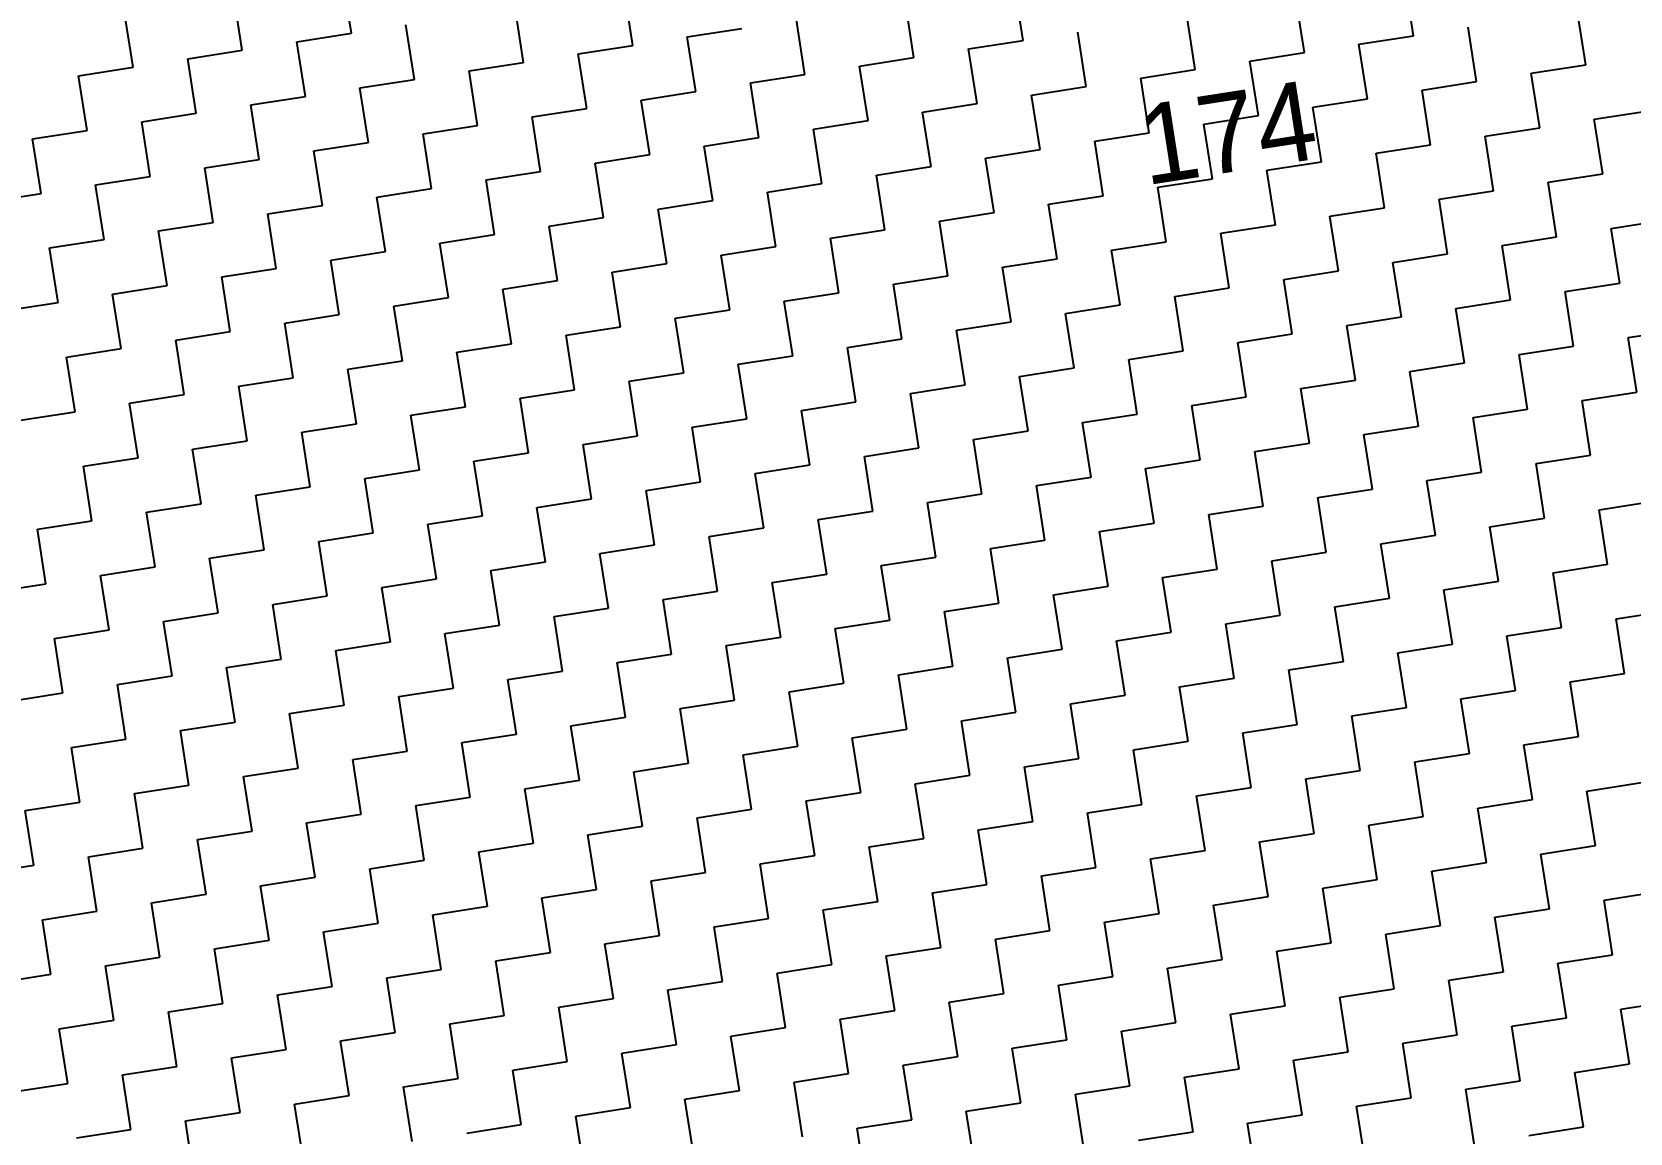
# Model space of a CAD drawing. Header units: metres. Extents: x 288492 to 290465, y 1999120 to 2001541.
# Drawn here: x 289781.5 to 289925, y 1999810.6 to 1999909.5 of the extents above; entities that cross this region are included whole.
import ezdxf
from ezdxf.enums import TextEntityAlignment as Align

# ---------------------------------------------------------------- set-up
doc = ezdxf.new("R2010")
doc.units = ezdxf.units.M
doc.header["$MEASUREMENT"] = 0
doc.layers.add('POLY_HATCH', color=12, linetype='Continuous')
doc.layers.add('TEXT_PARCEL', color=7, linetype='Continuous')
doc.styles.add('TEXT_MAP', font='KRDEV050.TTF')

# ---------------------------------------------------------------- blocks, each defined once
blk = doc.blocks.new('25')
at = {"layer": 'POLY_HATCH', "linetype": 'Continuous'}
for p, q in [((289825.68, 1999875.64), (289824.91, 1999880.7)), ((289851.73, 1999874.42), (289850.96, 1999879.48)), ((289887.89, 1999874.73), (289887.12, 1999879.79)), ((289924.05, 1999875.04), (289923.28, 1999880.1)), ((289815.56, 1999874.11), (289814.8, 1999879.17)), ((289877.77, 1999873.2), (289877.01, 1999878.26)), ((289913.94, 1999873.51), (289913.17, 1999878.57)), ((289805.45, 1999872.58), (289804.68, 1999877.63)), ((289841.61, 1999872.89), (289840.85, 1999877.94)), ((289867.66, 1999871.67), (289866.89, 1999876.72)), ((289903.82, 1999871.98), (289903.06, 1999877.03)), ((289939.99, 1999872.29), (289939.22, 1999877.35)), ((289820.62, 1999874.88), (289825.68, 1999875.64)), ((289831.5, 1999871.35), (289830.73, 1999876.41)), ((289856.78, 1999875.19), (289861.84, 1999875.95)), ((289857.55, 1999870.13), (289856.78, 1999875.19)), ((289893.71, 1999870.44), (289892.94, 1999875.5)), ((289918.99, 1999874.28), (289924.05, 1999875.04)), ((289929.87, 1999870.76), (289929.11, 1999875.81)), ((289810.51, 1999873.34), (289815.56, 1999874.11)), ((289821.39, 1999869.82), (289820.62, 1999874.88)), ((289846.67, 1999873.65), (289851.73, 1999874.42)), ((289847.44, 1999868.6), (289846.67, 1999873.65)), ((289882.83, 1999873.97), (289887.89, 1999874.73)), ((289883.6, 1999868.91), (289882.83, 1999873.97)), ((289919.76, 1999869.22), (289918.99, 1999874.28)), ((289800.39, 1999871.81), (289805.45, 1999872.58)), ((289811.27, 1999868.29), (289810.51, 1999873.34)), ((289836.56, 1999872.12), (289841.61, 1999872.89)), ((289837.32, 1999867.06), (289836.56, 1999872.12)), ((289872.72, 1999872.43), (289877.77, 1999873.2)), ((289873.49, 1999867.38), (289872.72, 1999872.43)), ((289908.88, 1999872.74), (289913.94, 1999873.51)), ((289909.65, 1999867.69), (289908.88, 1999872.74)), ((289934.93, 1999871.52), (289939.99, 1999872.29)), ((289801.16, 1999866.75), (289800.39, 1999871.81)), ((289826.44, 1999870.59), (289831.5, 1999871.35)), ((289827.21, 1999865.53), (289826.44, 1999870.59)), ((289862.61, 1999870.9), (289867.66, 1999871.67)), ((289863.37, 1999865.84), (289862.61, 1999870.9)), ((289898.77, 1999871.21), (289903.82, 1999871.98)), ((289899.53, 1999866.15), (289898.77, 1999871.21)), ((289924.82, 1999869.99), (289929.87, 1999870.76)), ((289935.7, 1999866.47), (289934.93, 1999871.52)), ((289816.33, 1999869.05), (289821.39, 1999869.82)), ((289852.49, 1999869.36), (289857.55, 1999870.13)), ((289853.26, 1999864.31), (289852.49, 1999869.36)), ((289888.65, 1999869.68), (289893.71, 1999870.44)), ((289889.42, 1999864.62), (289888.65, 1999869.68)), ((289914.7, 1999868.45), (289919.76, 1999869.22)), ((289925.58, 1999864.93), (289924.82, 1999869.99)), ((289806.22, 1999867.52), (289811.27, 1999868.29)), ((289817.1, 1999864), (289816.33, 1999869.05)), ((289842.38, 1999867.83), (289847.44, 1999868.6)), ((289843.15, 1999862.77), (289842.38, 1999867.83)), ((289878.54, 1999868.14), (289883.6, 1999868.91)), ((289879.31, 1999863.09), (289878.54, 1999868.14)), ((289904.59, 1999866.92), (289909.65, 1999867.69)), ((289915.47, 1999863.4), (289914.7, 1999868.45)), ((289940.75, 1999867.23), (289945.81, 1999868)), ((289796.11, 1999865.99), (289801.16, 1999866.75)), ((289806.98, 1999862.46), (289806.22, 1999867.52)), ((289832.27, 1999866.3), (289837.32, 1999867.06)), ((289833.03, 1999861.24), (289832.27, 1999866.3)), ((289868.43, 1999866.61), (289873.49, 1999867.38)), ((289869.2, 1999861.55), (289868.43, 1999866.61)), ((289894.48, 1999865.39), (289899.53, 1999866.15)), ((289905.36, 1999861.86), (289904.59, 1999866.92)), ((289930.64, 1999865.7), (289935.7, 1999866.47)), ((289941.52, 1999862.18), (289940.75, 1999867.23)), ((289796.87, 1999860.93), (289796.11, 1999865.99)), ((289822.15, 1999864.76), (289827.21, 1999865.53)), ((289822.92, 1999859.71), (289822.15, 1999864.76)), ((289858.32, 1999865.07), (289863.37, 1999865.84)), ((289859.08, 1999860.02), (289858.32, 1999865.07)), ((289895.24, 1999860.33), (289894.48, 1999865.39)), ((289920.53, 1999864.16), (289925.58, 1999864.93)), ((289931.41, 1999860.64), (289930.64, 1999865.7)), ((289812.04, 1999863.23), (289817.1, 1999864)), ((289812.81, 1999858.17), (289812.04, 1999863.23)), ((289848.2, 1999863.54), (289853.26, 1999864.31)), ((289848.97, 1999858.48), (289848.2, 1999863.54)), ((289884.36, 1999863.85), (289889.42, 1999864.62)), ((289885.13, 1999858.8), (289884.36, 1999863.85)), ((289910.41, 1999862.63), (289915.47, 1999863.4)), ((289921.29, 1999859.11), (289920.53, 1999864.16)), ((289801.93, 1999861.7), (289806.98, 1999862.46)), ((289802.7, 1999856.64), (289801.93, 1999861.7)), ((289838.09, 1999862.01), (289843.15, 1999862.77)), ((289838.86, 1999856.95), (289838.09, 1999862.01)), ((289874.25, 1999862.32), (289879.31, 1999863.09)), ((289875.02, 1999857.26), (289874.25, 1999862.32)), ((289900.3, 1999861.1), (289905.36, 1999861.86)), ((289911.18, 1999857.57), (289910.41, 1999862.63)), ((289936.46, 1999861.41), (289941.52, 1999862.18)), ((289791.82, 1999860.16), (289796.87, 1999860.93)), ((289827.98, 1999860.47), (289833.03, 1999861.24)), ((289828.74, 1999855.42), (289827.98, 1999860.47)), ((289864.14, 1999860.79), (289869.2, 1999861.55)), ((289864.91, 1999855.73), (289864.14, 1999860.79)), ((289890.19, 1999859.56), (289895.24, 1999860.33)), ((289901.07, 1999856.04), (289900.3, 1999861.1)), ((289926.35, 1999859.88), (289931.41, 1999860.64)), ((289937.23, 1999856.35), (289936.46, 1999861.41)), ((289817.86, 1999858.94), (289822.92, 1999859.71)), ((289818.63, 1999853.88), (289817.86, 1999858.94)), ((289854.03, 1999859.25), (289859.08, 1999860.02)), ((289854.79, 1999854.2), (289854.03, 1999859.25)), ((289880.08, 1999858.03), (289885.13, 1999858.8)), ((289890.95, 1999854.51), (289890.19, 1999859.56)), ((289916.24, 1999858.34), (289921.29, 1999859.11)), ((289927.12, 1999854.82), (289926.35, 1999859.88)), ((289807.75, 1999857.41), (289812.81, 1999858.17)), ((289808.52, 1999852.35), (289807.75, 1999857.41)), ((289843.91, 1999857.72), (289848.97, 1999858.48)), ((289844.68, 1999852.66), (289843.91, 1999857.72)), ((289869.96, 1999856.5), (289875.02, 1999857.26)), ((289880.84, 1999852.97), (289880.08, 1999858.03)), ((289906.12, 1999856.81), (289911.18, 1999857.57)), ((289917, 1999853.29), (289916.24, 1999858.34)), ((289942.29, 1999857.12), (289947.34, 1999857.89)), ((289797.64, 1999855.87), (289802.7, 1999856.64)), ((289798.41, 1999850.82), (289797.64, 1999855.87)), ((289833.8, 1999856.18), (289838.86, 1999856.95)), ((289834.57, 1999851.13), (289833.8, 1999856.18)), ((289870.73, 1999851.44), (289869.96, 1999856.5)), ((289896.01, 1999855.27), (289901.07, 1999856.04)), ((289906.89, 1999851.75), (289906.12, 1999856.81)), ((289932.17, 1999855.59), (289937.23, 1999856.35)), ((289943.05, 1999852.06), (289942.29, 1999857.12)), ((289823.69, 1999854.65), (289828.74, 1999855.42)), ((289824.45, 1999849.59), (289823.69, 1999854.65)), ((289859.85, 1999854.96), (289864.91, 1999855.73)), ((289860.62, 1999849.91), (289859.85, 1999854.96)), ((289885.9, 1999853.74), (289890.95, 1999854.51)), ((289896.78, 1999850.22), (289896.01, 1999855.27)), ((289922.06, 1999854.05), (289927.12, 1999854.82)), ((289932.94, 1999850.53), (289932.17, 1999855.59)), ((289813.57, 1999853.12), (289818.63, 1999853.88)), ((289814.34, 1999848.06), (289813.57, 1999853.12)), ((289849.74, 1999853.43), (289854.79, 1999854.2)), ((289850.5, 1999848.37), (289849.74, 1999853.43)), ((289875.79, 1999852.21), (289880.84, 1999852.97)), ((289886.67, 1999848.68), (289885.9, 1999853.74)), ((289911.95, 1999852.52), (289917, 1999853.29)), ((289922.83, 1999849), (289922.06, 1999854.05)), ((289803.46, 1999851.58), (289808.52, 1999852.35)), ((289804.23, 1999846.53), (289803.46, 1999851.58)), ((289839.62, 1999851.89), (289844.68, 1999852.66)), ((289840.39, 1999846.84), (289839.62, 1999851.89)), ((289865.67, 1999850.67), (289870.73, 1999851.44)), ((289876.55, 1999847.15), (289875.79, 1999852.21)), ((289901.83, 1999850.98), (289906.89, 1999851.75)), ((289912.71, 1999847.46), (289911.95, 1999852.52)), ((289938, 1999851.3), (289943.05, 1999852.06)), ((289793.35, 1999850.05), (289798.41, 1999850.82)), ((289829.51, 1999850.36), (289834.57, 1999851.13)), ((289830.28, 1999845.3), (289829.51, 1999850.36)), ((289855.56, 1999849.14), (289860.62, 1999849.91)), ((289866.44, 1999845.62), (289865.67, 1999850.67)), ((289891.72, 1999849.45), (289896.78, 1999850.22)), ((289902.6, 1999845.93), (289901.83, 1999850.98)), ((289927.88, 1999849.76), (289932.94, 1999850.53)), ((289938.76, 1999846.24), (289938, 1999851.3)), ((289819.4, 1999848.83), (289824.45, 1999849.59)), ((289820.17, 1999843.77), (289819.4, 1999848.83)), ((289856.33, 1999844.08), (289855.56, 1999849.14)), ((289881.61, 1999847.92), (289886.67, 1999848.68)), ((289892.49, 1999844.39), (289891.72, 1999849.45)), ((289917.77, 1999848.23), (289922.83, 1999849)), ((289928.65, 1999844.71), (289927.88, 1999849.76)), ((289809.29, 1999847.29), (289814.34, 1999848.06)), ((289810.05, 1999842.24), (289809.29, 1999847.29)), ((289845.45, 1999847.61), (289850.5, 1999848.37)), ((289846.21, 1999842.55), (289845.45, 1999847.61)), ((289871.5, 1999846.38), (289876.55, 1999847.15)), ((289882.38, 1999842.86), (289881.61, 1999847.92)), ((289907.66, 1999846.69), (289912.71, 1999847.46)), ((289918.54, 1999843.17), (289917.77, 1999848.23)), ((289943.82, 1999847.01), (289948.88, 1999847.77)), ((289944.59, 1999841.95), (289943.82, 1999847.01)), ((289799.17, 1999845.76), (289804.23, 1999846.53)), ((289799.94, 1999840.7), (289799.17, 1999845.76)), ((289835.33, 1999846.07), (289840.39, 1999846.84)), ((289836.1, 1999841.01), (289835.33, 1999846.07)), ((289861.38, 1999844.85), (289866.44, 1999845.62)), ((289872.26, 1999841.33), (289871.5, 1999846.38)), ((289897.55, 1999845.16), (289902.6, 1999845.93)), ((289908.42, 1999841.64), (289907.66, 1999846.69)), ((289933.71, 1999845.47), (289938.76, 1999846.24)), ((289934.47, 1999840.42), (289933.71, 1999845.47)), ((289825.22, 1999844.54), (289830.28, 1999845.3)), ((289825.99, 1999839.48), (289825.22, 1999844.54)), ((289851.27, 1999843.32), (289856.33, 1999844.08)), ((289862.15, 1999839.79), (289861.38, 1999844.85)), ((289887.43, 1999843.63), (289892.49, 1999844.39)), ((289898.31, 1999840.1), (289897.55, 1999845.16)), ((289923.59, 1999843.94), (289928.65, 1999844.71)), ((289924.36, 1999838.88), (289923.59, 1999843.94)), ((289815.11, 1999843), (289820.17, 1999843.77)), ((289815.88, 1999837.95), (289815.11, 1999843)), ((289841.16, 1999841.78), (289846.21, 1999842.55)), ((289852.04, 1999838.26), (289851.27, 1999843.32)), ((289877.32, 1999842.09), (289882.38, 1999842.86)), ((289888.2, 1999838.57), (289887.43, 1999843.63)), ((289913.48, 1999842.41), (289918.54, 1999843.17)), ((289805, 1999841.47), (289810.05, 1999842.24)), ((289805.76, 1999836.41), (289805, 1999841.47)), ((289831.04, 1999840.25), (289836.1, 1999841.01)), ((289841.92, 1999836.73), (289841.16, 1999841.78)), ((289867.21, 1999840.56), (289872.26, 1999841.33)), ((289878.09, 1999837.04), (289877.32, 1999842.09)), ((289903.37, 1999840.87), (289908.42, 1999841.64)), ((289914.25, 1999837.35), (289913.48, 1999842.41)), ((289939.53, 1999841.18), (289944.59, 1999841.95)), ((289940.3, 1999836.13), (289939.53, 1999841.18)), ((289794.88, 1999839.94), (289799.94, 1999840.7)), ((289831.81, 1999835.19), (289831.04, 1999840.25)), ((289857.09, 1999839.03), (289862.15, 1999839.79)), ((289867.97, 1999835.5), (289867.21, 1999840.56)), ((289893.26, 1999839.34), (289898.31, 1999840.1)), ((289904.14, 1999835.82), (289903.37, 1999840.87)), ((289929.42, 1999839.65), (289934.47, 1999840.42)), ((289930.18, 1999834.59), (289929.42, 1999839.65)), ((289820.93, 1999838.71), (289825.99, 1999839.48)), ((289821.7, 1999833.66), (289820.93, 1999838.71)), ((289846.98, 1999837.49), (289852.04, 1999838.26)), ((289857.86, 1999833.97), (289857.09, 1999839.03)), ((289883.14, 1999837.8), (289888.2, 1999838.57)), ((289894.02, 1999834.28), (289893.26, 1999839.34)), ((289919.3, 1999838.12), (289924.36, 1999838.88)), ((289920.07, 1999833.06), (289919.3, 1999838.12)), ((289810.82, 1999837.18), (289815.88, 1999837.95)), ((289811.59, 1999832.12), (289810.82, 1999837.18)), ((289836.87, 1999835.96), (289841.92, 1999836.73)), ((289847.75, 1999832.44), (289846.98, 1999837.49)), ((289873.03, 1999836.27), (289878.09, 1999837.04)), ((289883.91, 1999832.75), (289883.14, 1999837.8)), ((289909.19, 1999836.58), (289914.25, 1999837.35)), ((289909.96, 1999831.53), (289909.19, 1999836.58)), ((289800.71, 1999835.65), (289805.76, 1999836.41)), ((289801.47, 1999830.59), (289800.71, 1999835.65)), ((289826.76, 1999834.42), (289831.81, 1999835.19)), ((289837.64, 1999830.9), (289836.87, 1999835.96)), ((289862.92, 1999834.74), (289867.97, 1999835.5)), ((289873.8, 1999831.21), (289873.03, 1999836.27)), ((289899.08, 1999835.05), (289904.14, 1999835.82)), ((289935.24, 1999835.36), (289940.3, 1999836.13)), ((289936.01, 1999830.3), (289935.24, 1999835.36)), ((289816.64, 1999832.89), (289821.7, 1999833.66)), ((289827.52, 1999829.37), (289826.76, 1999834.42)), ((289852.8, 1999833.2), (289857.86, 1999833.97)), ((289863.68, 1999829.68), (289862.92, 1999834.74)), ((289888.97, 1999833.51), (289894.02, 1999834.28)), ((289899.85, 1999829.99), (289899.08, 1999835.05)), ((289925.13, 1999833.83), (289930.18, 1999834.59)), ((289925.89, 1999828.77), (289925.13, 1999833.83)), ((289806.53, 1999831.36), (289811.59, 1999832.12)), ((289817.41, 1999827.83), (289816.64, 1999832.89)), ((289842.69, 1999831.67), (289847.75, 1999832.44)), ((289853.57, 1999828.15), (289852.8, 1999833.2)), ((289878.85, 1999831.98), (289883.91, 1999832.75)), ((289889.73, 1999828.46), (289888.97, 1999833.51)), ((289915.02, 1999832.29), (289920.07, 1999833.06)), ((289915.78, 1999827.24), (289915.02, 1999832.29)), ((289807.3, 1999826.3), (289806.53, 1999831.36)), ((289832.58, 1999830.14), (289837.64, 1999830.9)), ((289843.46, 1999826.61), (289842.69, 1999831.67)), ((289868.74, 1999830.45), (289873.8, 1999831.21)), ((289879.62, 1999826.92), (289878.85, 1999831.98)), ((289904.9, 1999830.76), (289909.96, 1999831.53)), ((289905.67, 1999825.7), (289904.9, 1999830.76)), ((289941.06, 1999831.07), (289946.12, 1999831.84)), ((289941.83, 1999826.01), (289941.06, 1999831.07)), ((289796.42, 1999829.82), (289801.47, 1999830.59)), ((289797.18, 1999824.77), (289796.42, 1999829.82)), ((289822.47, 1999828.6), (289827.52, 1999829.37)), ((289833.35, 1999825.08), (289832.58, 1999830.14)), ((289858.63, 1999828.91), (289863.68, 1999829.68)), ((289869.51, 1999825.39), (289868.74, 1999830.45)), ((289894.79, 1999829.23), (289899.85, 1999829.99)), ((289895.56, 1999824.17), (289894.79, 1999829.23)), ((289930.95, 1999829.54), (289936.01, 1999830.3)), ((289931.72, 1999824.48), (289930.95, 1999829.54)), ((289812.35, 1999827.07), (289817.41, 1999827.83)), ((289823.23, 1999823.54), (289822.47, 1999828.6)), ((289848.51, 1999827.38), (289853.57, 1999828.15)), ((289859.39, 1999823.86), (289858.63, 1999828.91)), ((289884.68, 1999827.69), (289889.73, 1999828.46)), ((289885.44, 1999822.63), (289884.68, 1999827.69)), ((289920.84, 1999828), (289925.89, 1999828.77)), ((289921.61, 1999822.95), (289920.84, 1999828)), ((289802.24, 1999825.53), (289807.3, 1999826.3)), ((289813.12, 1999822.01), (289812.35, 1999827.07)), ((289838.4, 1999825.85), (289843.46, 1999826.61)), ((289849.28, 1999822.32), (289848.51, 1999827.38)), ((289874.56, 1999826.16), (289879.62, 1999826.92)), ((289910.73, 1999826.47), (289915.78, 1999827.24)), ((289911.49, 1999821.41), (289910.73, 1999826.47)), ((289792.13, 1999824), (289797.18, 1999824.77)), ((289803.01, 1999820.48), (289802.24, 1999825.53)), ((289828.29, 1999824.31), (289833.35, 1999825.08)), ((289839.17, 1999820.79), (289838.4, 1999825.85)), ((289864.45, 1999824.62), (289869.51, 1999825.39)), ((289875.33, 1999821.1), (289874.56, 1999826.16)), ((289900.61, 1999824.94), (289905.67, 1999825.7)), ((289901.38, 1999819.88), (289900.61, 1999824.94)), ((289936.77, 1999825.25), (289941.83, 1999826.01)), ((289937.54, 1999820.19), (289936.77, 1999825.25)), ((289818.18, 1999822.78), (289823.23, 1999823.54)), ((289829.06, 1999819.26), (289828.29, 1999824.31)), ((289854.34, 1999823.09), (289859.39, 1999823.86)), ((289865.22, 1999819.57), (289864.45, 1999824.62)), ((289890.5, 1999823.4), (289895.56, 1999824.17)), ((289891.27, 1999818.35), (289890.5, 1999823.4)), ((289926.66, 1999823.71), (289931.72, 1999824.48)), ((289927.43, 1999818.66), (289926.66, 1999823.71)), ((289808.06, 1999821.24), (289813.12, 1999822.01)), ((289818.94, 1999817.72), (289818.18, 1999822.78)), ((289844.23, 1999821.56), (289849.28, 1999822.32)), ((289855.1, 1999818.03), (289854.34, 1999823.09)), ((289880.39, 1999821.87), (289885.44, 1999822.63)), ((289881.15, 1999816.81), (289880.39, 1999821.87)), ((289916.55, 1999822.18), (289921.61, 1999822.95)), ((289917.32, 1999817.12), (289916.55, 1999822.18)), ((289797.95, 1999819.71), (289803.01, 1999820.48)), ((289808.83, 1999816.19), (289808.06, 1999821.24)), ((289834.11, 1999820.02), (289839.17, 1999820.79)), ((289844.99, 1999816.5), (289844.23, 1999821.56)), ((289870.27, 1999820.33), (289875.33, 1999821.1)), ((289871.04, 1999815.28), (289870.27, 1999820.33)), ((289906.44, 1999820.65), (289911.49, 1999821.41)), ((289907.2, 1999815.59), (289906.44, 1999820.65)), ((289942.6, 1999820.96), (289947.65, 1999821.72)), ((289943.36, 1999815.9), (289942.6, 1999820.96)), ((289798.72, 1999814.65), (289797.95, 1999819.71)), ((289824, 1999818.49), (289829.06, 1999819.26)), ((289834.88, 1999814.97), (289834.11, 1999820.02)), ((289860.16, 1999818.8), (289865.22, 1999819.57)), ((289860.93, 1999813.74), (289860.16, 1999818.8)), ((289896.32, 1999819.11), (289901.38, 1999819.88)), ((289897.09, 1999814.06), (289896.32, 1999819.11)), ((289932.48, 1999819.42), (289937.54, 1999820.19)), ((289933.25, 1999814.37), (289932.48, 1999819.42)), ((289813.89, 1999816.95), (289818.94, 1999817.72)), ((289824.77, 1999813.43), (289824, 1999818.49)), ((289850.05, 1999817.27), (289855.1, 1999818.03)), ((289886.21, 1999817.58), (289891.27, 1999818.35)), ((289886.98, 1999812.52), (289886.21, 1999817.58)), ((289922.37, 1999817.89), (289927.43, 1999818.66)), ((289923.14, 1999812.83), (289922.37, 1999817.89)), ((289803.77, 1999815.42), (289808.83, 1999816.19)), ((289814.65, 1999811.9), (289813.89, 1999816.95)), ((289839.94, 1999815.73), (289844.99, 1999816.5)), ((289850.82, 1999812.21), (289850.05, 1999817.27)), ((289876.1, 1999816.04), (289881.15, 1999816.81)), ((289876.86, 1999810.99), (289876.1, 1999816.04)), ((289912.26, 1999816.36), (289917.32, 1999817.12)), ((289913.03, 1999811.3), (289912.26, 1999816.36)), ((289938.31, 1999815.13), (289943.36, 1999815.9)), ((289793.66, 1999813.89), (289798.72, 1999814.65)), ((289804.54, 1999810.36), (289803.77, 1999815.42)), ((289829.82, 1999814.2), (289834.88, 1999814.97)), ((289840.7, 1999810.68), (289839.94, 1999815.73)), ((289865.98, 1999814.51), (289871.04, 1999815.28)), ((289866.75, 1999809.45), (289865.98, 1999814.51)), ((289902.15, 1999814.82), (289907.2, 1999815.59)), ((289902.91, 1999809.77), (289902.15, 1999814.82)), ((289928.2, 1999813.6), (289933.25, 1999814.37)), ((289939.08, 1999810.08), (289938.31, 1999815.13)), ((289819.71, 1999812.67), (289824.77, 1999813.43)), ((289830.59, 1999809.14), (289829.82, 1999814.2)), ((289855.87, 1999812.98), (289860.93, 1999813.74)), ((289856.64, 1999807.92), (289855.87, 1999812.98)), ((289892.03, 1999813.29), (289897.09, 1999814.06)), ((289892.8, 1999808.23), (289892.03, 1999813.29)), ((289928.96, 1999808.54), (289928.2, 1999813.6)), ((289809.6, 1999811.13), (289814.65, 1999811.9)), ((289820.48, 1999807.61), (289819.71, 1999812.67)), ((289845.76, 1999811.44), (289850.82, 1999812.21)), ((289846.53, 1999806.39), (289845.76, 1999811.44)), ((289881.92, 1999811.76), (289886.98, 1999812.52)), ((289882.69, 1999806.7), (289881.92, 1999811.76)), ((289918.08, 1999812.07), (289923.14, 1999812.83)), ((289918.85, 1999807.01), (289918.08, 1999812.07)), ((289799.48, 1999809.6), (289804.54, 1999810.36)), ((289810.36, 1999806.08), (289809.6, 1999811.13)), ((289835.65, 1999809.91), (289840.7, 1999810.68)), ((289836.41, 1999804.85), (289835.65, 1999809.91)), ((289871.81, 1999810.22), (289876.86, 1999810.99)), ((289872.57, 1999805.16), (289871.81, 1999810.22)), ((289907.97, 1999810.53), (289913.03, 1999811.3)), ((289908.74, 1999805.48), (289907.97, 1999810.53)), ((289934.02, 1999809.31), (289939.08, 1999810.08)), ((289800.25, 1999804.54), (289799.48, 1999809.6)), ((289825.53, 1999808.38), (289830.59, 1999809.14)), ((289861.7, 1999808.69), (289866.75, 1999809.45)), ((289862.46, 1999803.63), (289861.7, 1999808.69)), ((289897.86, 1999809), (289902.91, 1999809.77)), ((289898.62, 1999803.94), (289897.86, 1999809)), ((289923.91, 1999807.78), (289928.96, 1999808.54)), ((289934.79, 1999804.25), (289934.02, 1999809.31)), ((289815.42, 1999806.84), (289820.48, 1999807.61)), ((289826.3, 1999803.32), (289825.53, 1999808.38)), ((289851.58, 1999807.15), (289856.64, 1999807.92)), ((289852.35, 1999802.1), (289851.58, 1999807.15)), ((289887.74, 1999807.47), (289892.8, 1999808.23)), ((289888.51, 1999802.41), (289887.74, 1999807.47)), ((289913.79, 1999806.24), (289918.85, 1999807.01)), ((289924.67, 1999802.72), (289923.91, 1999807.78)), ((289805.31, 1999805.31), (289810.36, 1999806.08)), ((289816.19, 1999801.79), (289815.42, 1999806.84)), ((289841.47, 1999805.62), (289846.53, 1999806.39)), ((289842.24, 1999800.56), (289841.47, 1999805.62)), ((289877.63, 1999805.93), (289882.69, 1999806.7)), ((289878.4, 1999800.88), (289877.63, 1999805.93)), ((289903.68, 1999804.71), (289908.74, 1999805.48)), ((289914.56, 1999801.19), (289913.79, 1999806.24)), ((289939.84, 1999805.02), (289944.9, 1999805.79)), ((289795.19, 1999803.77), (289800.25, 1999804.54)), ((289806.07, 1999800.25), (289805.31, 1999805.31)), ((289831.36, 1999804.09), (289836.41, 1999804.85)), ((289832.12, 1999799.03), (289831.36, 1999804.09)), ((289867.52, 1999804.4), (289872.57, 1999805.16)), ((289868.29, 1999799.34), (289867.52, 1999804.4)), ((289904.45, 1999799.65), (289903.68, 1999804.71)), ((289929.73, 1999803.49), (289934.79, 1999804.25)), ((289940.61, 1999799.97), (289939.84, 1999805.02)), ((289795.96, 1999798.72), (289795.19, 1999803.77)), ((289821.24, 1999802.55), (289826.3, 1999803.32)), ((289822.01, 1999797.5), (289821.24, 1999802.55)), ((289857.41, 1999802.86), (289862.46, 1999803.63)), ((289858.17, 1999797.81), (289857.41, 1999802.86)), ((289893.57, 1999803.18), (289898.62, 1999803.94)), ((289894.33, 1999798.12), (289893.57, 1999803.18)), ((289919.62, 1999801.95), (289924.67, 1999802.72)), ((289930.5, 1999798.43), (289929.73, 1999803.49)), ((289811.13, 1999801.02), (289816.19, 1999801.79)), ((289811.9, 1999795.96), (289811.13, 1999801.02)), ((289847.29, 1999801.33), (289852.35, 1999802.1)), ((289848.06, 1999796.27), (289847.29, 1999801.33)), ((289883.45, 1999801.64), (289888.51, 1999802.41)), ((289884.22, 1999796.59), (289883.45, 1999801.64)), ((289909.5, 1999800.42), (289914.56, 1999801.19)), ((289920.38, 1999796.9), (289919.62, 1999801.95)), ((289801.02, 1999799.48), (289806.07, 1999800.25)), ((289837.18, 1999799.8), (289842.24, 1999800.56)), ((289837.95, 1999794.74), (289837.18, 1999799.8)), ((289873.34, 1999800.11), (289878.4, 1999800.88)), ((289874.11, 1999795.05), (289873.34, 1999800.11)), ((289899.39, 1999798.89), (289904.45, 1999799.65)), ((289910.27, 1999795.36), (289909.5, 1999800.42)), ((289935.55, 1999799.2), (289940.61, 1999799.97)), ((289790.91, 1999797.95), (289795.96, 1999798.72)), ((289801.79, 1999794.43), (289801.02, 1999799.48)), ((289827.07, 1999798.26), (289832.12, 1999799.03)), ((289827.83, 1999793.21), (289827.07, 1999798.26)), ((289863.23, 1999798.57), (289868.29, 1999799.34)), ((289864, 1999793.52), (289863.23, 1999798.57)), ((289889.28, 1999797.35), (289894.33, 1999798.12)), ((289900.16, 1999793.83), (289899.39, 1999798.89)), ((289925.44, 1999797.66), (289930.5, 1999798.43)), ((289936.32, 1999794.14), (289935.55, 1999799.2)), ((289816.95, 1999796.73), (289822.01, 1999797.5)), ((289817.72, 1999791.67), (289816.95, 1999796.73)), ((289853.12, 1999797.04), (289858.17, 1999797.81)), ((289853.88, 1999791.98), (289853.12, 1999797.04)), ((289879.17, 1999795.82), (289884.22, 1999796.59)), ((289890.04, 1999792.3), (289889.28, 1999797.35)), ((289915.33, 1999796.13), (289920.38, 1999796.9)), ((289926.21, 1999792.61), (289925.44, 1999797.66)), ((289806.84, 1999795.2), (289811.9, 1999795.96)), ((289807.61, 1999790.14), (289806.84, 1999795.2)), ((289843, 1999795.51), (289848.06, 1999796.27)), ((289843.77, 1999790.45), (289843, 1999795.51)), ((289879.93, 1999790.76), (289879.17, 1999795.82)), ((289905.21, 1999794.6), (289910.27, 1999795.36)), ((289916.09, 1999791.07), (289915.33, 1999796.13)), ((289941.38, 1999794.91), (289946.43, 1999795.68)), ((289796.73, 1999793.66), (289801.79, 1999794.43)), ((289797.5, 1999788.61), (289796.73, 1999793.66)), ((289832.89, 1999793.97), (289837.95, 1999794.74)), ((289833.66, 1999788.92), (289832.89, 1999793.97)), ((289869.05, 1999794.29), (289874.11, 1999795.05)), ((289869.82, 1999789.23), (289869.05, 1999794.29)), ((289895.1, 1999793.06), (289900.16, 1999793.83)), ((289905.98, 1999789.54), (289905.21, 1999794.6)), ((289931.26, 1999793.38), (289936.32, 1999794.14)), ((289942.14, 1999789.85), (289941.38, 1999794.91)), ((289822.78, 1999792.44), (289827.83, 1999793.21)), ((289823.54, 1999787.38), (289822.78, 1999792.44)), ((289858.94, 1999792.75), (289864, 1999793.52)), ((289859.71, 1999787.69), (289858.94, 1999792.75)), ((289884.99, 1999791.53), (289890.04, 1999792.3)), ((289895.87, 1999788.01), (289895.1, 1999793.06)), ((289921.15, 1999791.84), (289926.21, 1999792.61)), ((289932.03, 1999788.32), (289931.26, 1999793.38)), ((289812.66, 1999790.91), (289817.72, 1999791.67)), ((289813.43, 1999785.85), (289812.66, 1999790.91)), ((289848.83, 1999791.22), (289853.88, 1999791.98)), ((289849.59, 1999786.16), (289848.83, 1999791.22)), ((289874.88, 1999790), (289879.93, 1999790.76)), ((289885.76, 1999786.47), (289884.99, 1999791.53)), ((289911.04, 1999790.31), (289916.09, 1999791.07)), ((289921.92, 1999786.78), (289921.15, 1999791.84)), ((289802.55, 1999789.37), (289807.61, 1999790.14)), ((289803.32, 1999784.32), (289802.55, 1999789.37)), ((289838.71, 1999789.68), (289843.77, 1999790.45)), ((289839.48, 1999784.63), (289838.71, 1999789.68)), ((289864.76, 1999788.46), (289869.82, 1999789.23)), ((289875.64, 1999784.94), (289874.88, 1999790)), ((289900.92, 1999788.77), (289905.98, 1999789.54)), ((289911.8, 1999785.25), (289911.04, 1999790.31)), ((289937.09, 1999789.09), (289942.14, 1999789.85)), ((289792.44, 1999787.84), (289797.5, 1999788.61)), ((289828.6, 1999788.15), (289833.66, 1999788.92)), ((289829.37, 1999783.09), (289828.6, 1999788.15)), ((289854.65, 1999786.93), (289859.71, 1999787.69)), ((289865.53, 1999783.41), (289864.76, 1999788.46)), ((289890.81, 1999787.24), (289895.87, 1999788.01)), ((289901.69, 1999783.72), (289900.92, 1999788.77)), ((289926.97, 1999787.55), (289932.03, 1999788.32)), ((289937.85, 1999784.03), (289937.09, 1999789.09)), ((289818.49, 1999786.62), (289823.54, 1999787.38)), ((289819.25, 1999781.56), (289818.49, 1999786.62)), ((289855.42, 1999781.87), (289854.65, 1999786.93)), ((289880.7, 1999785.71), (289885.76, 1999786.47)), ((289891.58, 1999782.18), (289890.81, 1999787.24)), ((289916.86, 1999786.02), (289921.92, 1999786.78)), ((289927.74, 1999782.5), (289926.97, 1999787.55)), ((289808.38, 1999785.08), (289813.43, 1999785.85)), ((289809.14, 1999780.03), (289808.38, 1999785.08)), ((289844.54, 1999785.39), (289849.59, 1999786.16)), ((289845.3, 1999780.34), (289844.54, 1999785.39)), ((289870.59, 1999784.17), (289875.64, 1999784.94)), ((289881.47, 1999780.65), (289880.7, 1999785.71)), ((289906.75, 1999784.48), (289911.8, 1999785.25)), ((289917.63, 1999780.96), (289916.86, 1999786.02)), ((289942.91, 1999784.8), (289947.97, 1999785.56)), ((289943.68, 1999779.74), (289942.91, 1999784.8)), ((289798.26, 1999783.55), (289803.32, 1999784.32)), ((289799.03, 1999778.49), (289798.26, 1999783.55)), ((289834.42, 1999783.86), (289839.48, 1999784.63)), ((289835.19, 1999778.8), (289834.42, 1999783.86)), ((289860.47, 1999782.64), (289865.53, 1999783.41)), ((289871.35, 1999779.12), (289870.59, 1999784.17)), ((289896.63, 1999782.95), (289901.69, 1999783.72)), ((289907.51, 1999779.43), (289906.75, 1999784.48)), ((289932.8, 1999783.26), (289937.85, 1999784.03)), ((289933.56, 1999778.21), (289932.8, 1999783.26)), ((289824.31, 1999782.33), (289829.37, 1999783.09)), ((289825.08, 1999777.27), (289824.31, 1999782.33)), ((289850.36, 1999781.1), (289855.42, 1999781.87)), ((289861.24, 1999777.58), (289860.47, 1999782.64)), ((289886.52, 1999781.42), (289891.58, 1999782.18)), ((289897.4, 1999777.89), (289896.63, 1999782.95)), ((289922.68, 1999781.73), (289927.74, 1999782.5)), ((289814.2, 1999780.79), (289819.25, 1999781.56)), ((289814.97, 1999775.74), (289814.2, 1999780.79)), ((289840.25, 1999779.57), (289845.3, 1999780.34)), ((289851.13, 1999776.05), (289850.36, 1999781.1)), ((289876.41, 1999779.88), (289881.47, 1999780.65)), ((289887.29, 1999776.36), (289886.52, 1999781.42)), ((289912.57, 1999780.19), (289917.63, 1999780.96)), ((289923.45, 1999776.67), (289922.68, 1999781.73)), ((289804.09, 1999779.26), (289809.14, 1999780.03)), ((289804.85, 1999774.2), (289804.09, 1999779.26)), ((289841.01, 1999774.51), (289840.25, 1999779.57)), ((289866.3, 1999778.35), (289871.35, 1999779.12)), ((289877.18, 1999774.83), (289876.41, 1999779.88)), ((289902.46, 1999778.66), (289907.51, 1999779.43)), ((289913.34, 1999775.14), (289912.57, 1999780.19)), ((289938.62, 1999778.97), (289943.68, 1999779.74)), ((289939.39, 1999773.92), (289938.62, 1999778.97)), ((289793.97, 1999777.73), (289799.03, 1999778.49)), ((289830.13, 1999778.04), (289835.19, 1999778.8)), ((289830.9, 1999772.98), (289830.13, 1999778.04)), ((289856.18, 1999776.82), (289861.24, 1999777.58)), ((289867.06, 1999773.29), (289866.3, 1999778.35)), ((289892.35, 1999777.13), (289897.4, 1999777.89)), ((289903.23, 1999773.6), (289902.46, 1999778.66)), ((289928.51, 1999777.44), (289933.56, 1999778.21)), ((289929.27, 1999772.38), (289928.51, 1999777.44)), ((289820.02, 1999776.5), (289825.08, 1999777.27)), ((289820.79, 1999771.45), (289820.02, 1999776.5)), ((289846.07, 1999775.28), (289851.13, 1999776.05)), ((289856.95, 1999771.76), (289856.18, 1999776.82)), ((289882.23, 1999775.59), (289887.29, 1999776.36)), ((289893.11, 1999772.07), (289892.35, 1999777.13)), ((289918.39, 1999775.91), (289923.45, 1999776.67)), ((289919.16, 1999770.85), (289918.39, 1999775.91)), ((289809.91, 1999774.97), (289814.97, 1999775.74)), ((289810.68, 1999769.91), (289809.91, 1999774.97)), ((289835.96, 1999773.75), (289841.01, 1999774.51)), ((289846.84, 1999770.23), (289846.07, 1999775.28)), ((289872.12, 1999774.06), (289877.18, 1999774.83)), ((289883, 1999770.54), (289882.23, 1999775.59)), ((289908.28, 1999774.37), (289913.34, 1999775.14)), ((289909.05, 1999769.31), (289908.28, 1999774.37)), ((289799.8, 1999773.44), (289804.85, 1999774.2)), ((289872.89, 1999769), (289872.12, 1999774.06)), ((289898.17, 1999772.84), (289903.23, 1999773.6)), ((289934.33, 1999773.15), (289939.39, 1999773.92))]:
    blk.add_line(p, q, dxfattribs=at)
at = {"layer": 'TEXT_PARCEL', "style": 'TEXT_MAP'}
blk.add_text('174', height=7.365, rotation=8.6241, dxfattribs=at).set_placement((289906.75, 1999866.14), align=Align.MIDDLE)

msp = doc.modelspace()

# ---------------------------------------------------------------- block references
at = {"xscale": 0.9698261639439751, "yscale": 0.9698261639439751, "zscale": 0.9698261639439751, "rotation": 0.222768048152709}
msp.add_blockref('25', (16272.72, 59299.43), dxfattribs=at)

doc.saveas('drawing.dxf')
